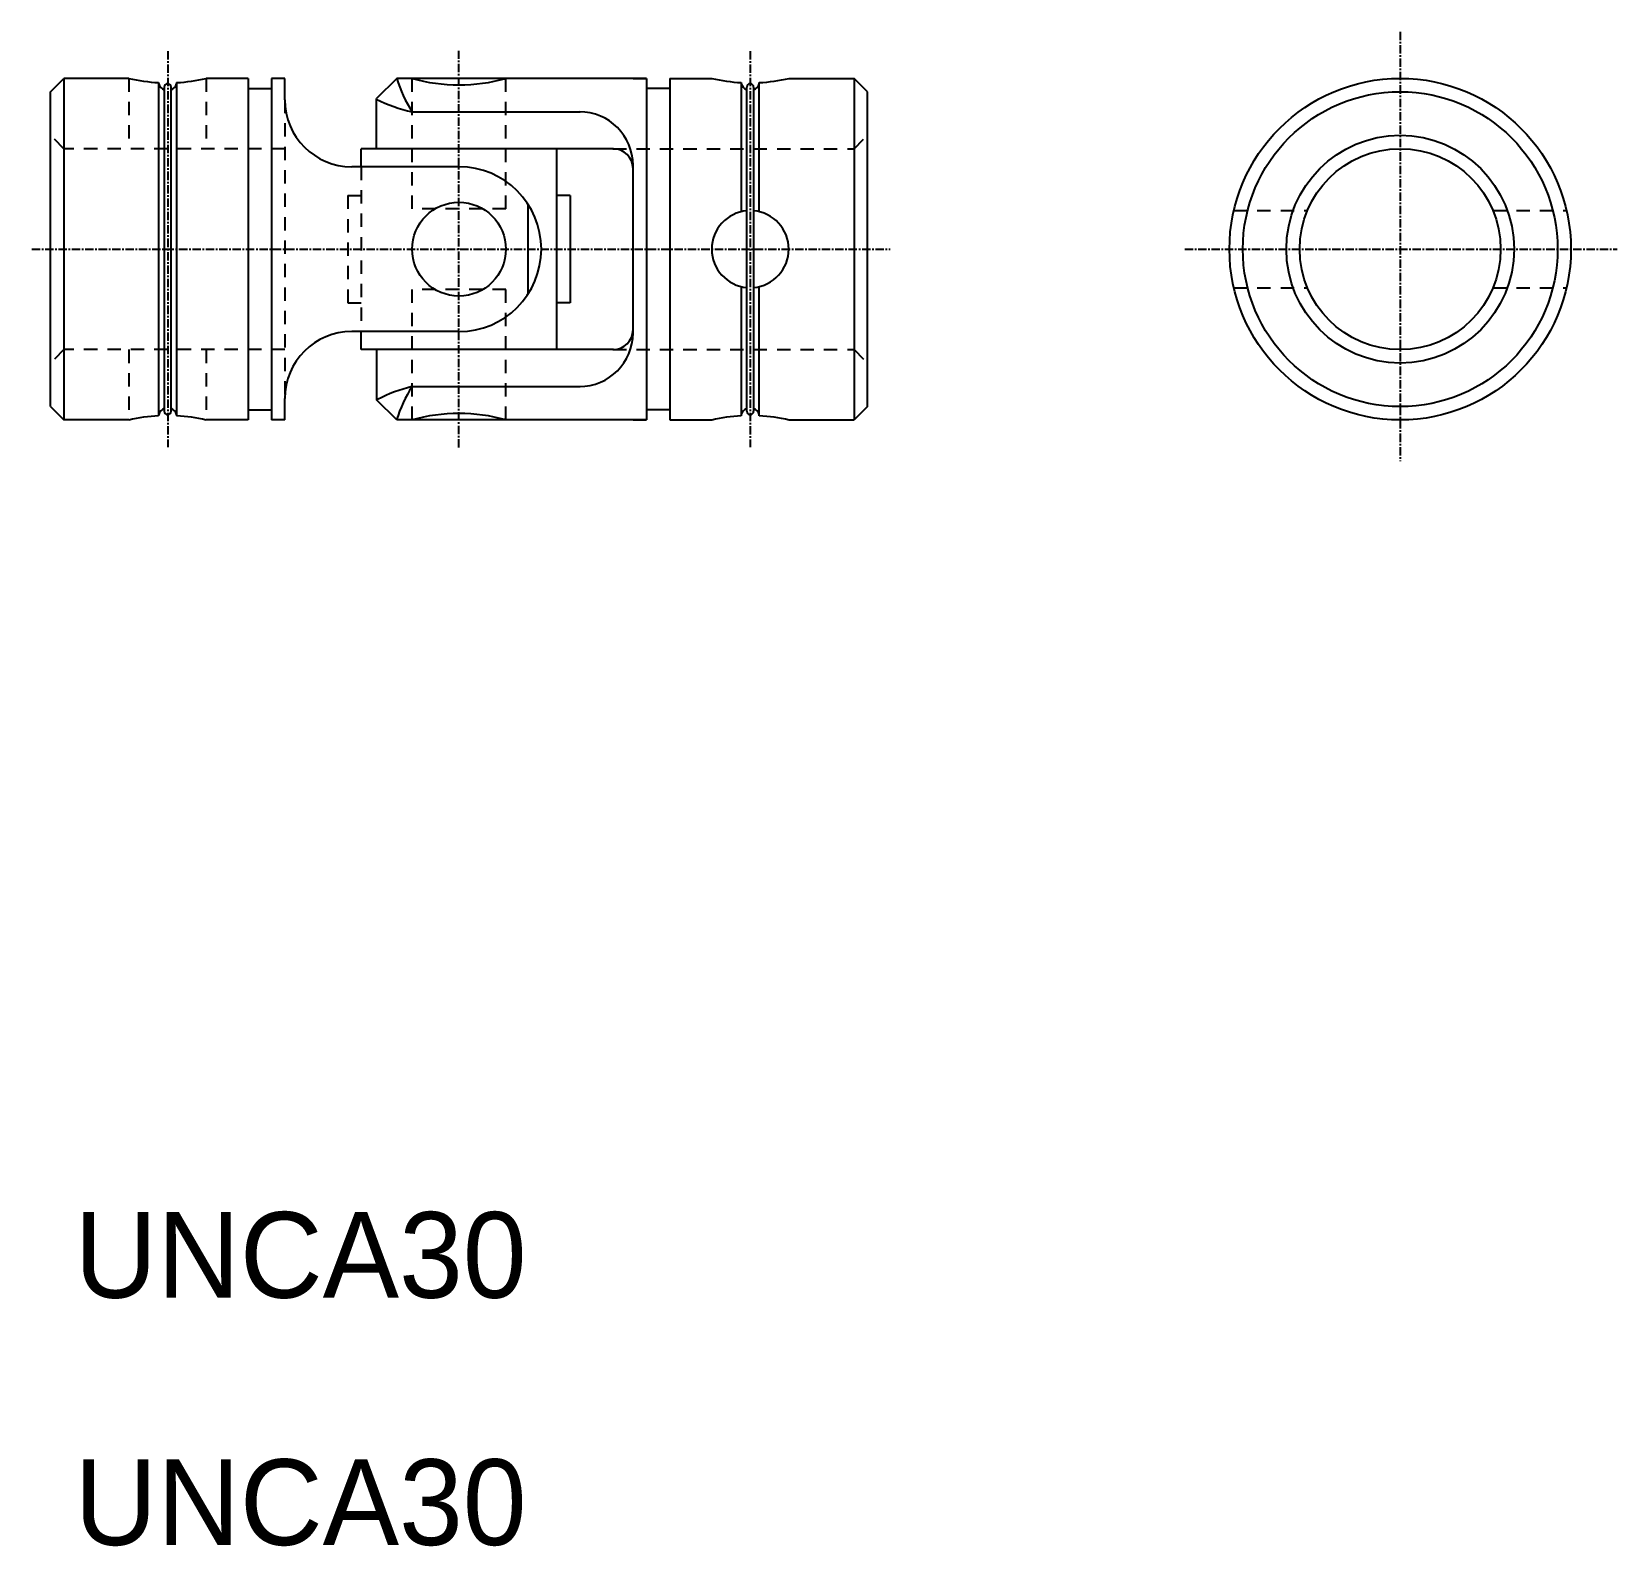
# Model space of a CAD drawing. Extents: x 218 to 455, y 91 to 318.
import ezdxf

# ---------------------------------------------------------------- set-up
doc = ezdxf.new("R2010")
doc.units = 0
doc.linetypes.add('CENTER', pattern=[2, 1.25, -0.25, 0.25, -0.25])
doc.linetypes.add('DASHED', pattern=[3.5, 2, -1.5])
doc.layers.get('0').update_dxf_attribs({"linetype": 'CONTINUOUS'})
doc.layers.add('CENTER', color=1, linetype='CENTER')

msp = doc.modelspace()

# ---------------------------------------------------------------- linework, layer by layer
for p, q in [((220.82, 308.63), (222.82, 310.63)), ((222.82, 310.63), (222.82, 259.63)), ((232.52, 310.63), (222.82, 310.63)), ((250.32, 310.63), (244.07, 310.63)), ((250.32, 310.63), (250.32, 259.63)), ((253.82, 310.63), (253.82, 259.63)), ((255.82, 310.63), (253.82, 310.63)), ((255.82, 307.43), (255.82, 310.63)), ((272.52, 310.63), (269.52, 307.63)), ((309.82, 310.63), (272.52, 310.63)), ((307.82, 310.63), (309.82, 310.63)), ((309.82, 310.63), (309.82, 259.63)), ((313.32, 310.63), (313.32, 259.63)), ((313.32, 310.63), (319.57, 310.63)), ((331.11, 310.63), (340.82, 310.63)), ((340.82, 310.63), (340.82, 259.63)), ((342.82, 308.63), (340.82, 310.63)), ((220.82, 261.63), (220.82, 308.63)), ((236.98, 260.26), (236.98, 309.99)), ((239.66, 310), (239.66, 260.26)), ((250.32, 309.13), (253.82, 309.13)), ((313.32, 309.13), (309.82, 309.13)), ((323.98, 310), (323.98, 290.72)), ((326.66, 290.72), (326.66, 309.99)), ((342.82, 261.63), (342.82, 308.63)), ((269.52, 300.13), (269.52, 307.63)), ((274.81, 305.63), (299.9, 305.63)), ((304.9, 300.13), (267.22, 300.13)), ((267.22, 297.44), (267.22, 300.13)), ((296.42, 270.13), (296.42, 300.13)), ((281.82, 297.43), (265.82, 297.43)), ((307.82, 272.63), (307.82, 297.63)), ((292.12, 291.85), (292.12, 278.4)), ((298.42, 293.13), (296.42, 293.13)), ((298.42, 293.13), (298.42, 277.13)), ((220.82, 285.13), (220.82, 285.13)), ((323.98, 279.54), (323.98, 260.26)), ((326.66, 260.26), (326.66, 279.54)), ((298.42, 277.13), (296.42, 277.13)), ((220.82, 273.38), (220.82, 273.38)), ((281.82, 272.83), (265.82, 272.83)), ((267.22, 270.13), (267.22, 272.81)), ((304.9, 270.13), (267.22, 270.13)), ((269.52, 270.13), (269.52, 262.63)), ((274.81, 264.63), (299.9, 264.63)), ((220.82, 261.63), (222.82, 259.63)), ((250.32, 261.13), (253.82, 261.13)), ((255.82, 259.63), (255.82, 262.83)), ((272.52, 259.63), (269.52, 262.63)), ((313.32, 261.13), (309.82, 261.13)), ((342.82, 261.63), (340.82, 259.63)), ((232.52, 259.63), (222.82, 259.63)), ((250.32, 259.63), (244.07, 259.63)), ((255.82, 259.63), (253.82, 259.63)), ((309.82, 259.63), (272.52, 259.63)), ((307.82, 259.63), (309.82, 259.63)), ((313.32, 259.63), (319.57, 259.63)), ((331.11, 259.63), (340.82, 259.63))]:
    msp.add_line(p, q)
at = {"color": 3, "linetype": 'DASHED'}
for p, q in [((232.52, 310.63), (232.52, 300.13)), ((244.07, 310.63), (244.07, 300.13)), ((274.82, 291.13), (274.82, 310.63)), ((288.82, 291.13), (288.82, 310.63)), ((255.82, 307.43), (255.82, 262.83)), ((222.82, 300.13), (220.82, 302.13)), ((340.82, 300.13), (342.82, 302.13)), ((255.82, 300.13), (222.82, 300.13)), ((304.82, 300.13), (340.82, 300.13)), ((267.22, 297.44), (267.22, 272.83)), ((265.22, 293.13), (265.22, 277.13)), ((265.22, 293.13), (267.22, 293.13)), ((288.82, 291.13), (274.82, 291.13)), ((397.53, 290.88), (408.52, 290.88)), ((436.23, 290.88), (447.22, 290.88)), ((265.22, 277.13), (267.22, 277.13)), ((274.82, 259.63), (274.82, 279.13)), ((288.82, 279.13), (274.82, 279.13)), ((288.82, 259.63), (288.82, 279.13)), ((397.53, 279.38), (408.52, 279.38)), ((436.23, 279.38), (447.22, 279.38)), ((222.82, 270.13), (220.82, 268.13)), ((255.82, 270.13), (222.82, 270.13)), ((232.52, 270.13), (232.52, 259.63)), ((244.07, 270.13), (244.07, 259.63)), ((304.82, 270.13), (340.82, 270.13)), ((340.82, 270.13), (342.82, 268.13))]:
    msp.add_line(p, q, dxfattribs=at)
at = {"linetype": 'CONTINUOUS'}
for p, q in [((237.82, 309.33), (237.82, 260.93)), ((238.82, 260.93), (238.82, 309.33)), ((324.82, 260.93), (324.82, 309.33)), ((325.82, 309.33), (325.82, 260.93))]:
    msp.add_line(p, q, dxfattribs=at)
for centre, radius in [((422.38, 285.13), 25.5), ((422.38, 285.13), 23.5), ((422.38, 285.13), 17), ((422.38, 285.13), 15), ((281.82, 285.13), 7)]:
    msp.add_circle(centre, radius)
for centre, radius, start, end in [((238.29, 335.26), 25.3, 256.812, 267.0121), ((238.29, 335.26), 25.3, 273.091, 283.1879), ((291.67, 316.4), 20, 196.7742, 212.6003), ((281.82, 335.15), 25.5, 254.0672, 285.9328), ((325.34, 335.26), 25.3, 256.812, 266.909), ((325.34, 335.26), 25.3, 272.9879, 283.1879), ((238.32, 310.23), 1.4, 196.6016, 249.0752), ((238.32, 309.33), 0.5, 0, 180), ((238.32, 310.23), 1.4, 290.9248, 343.3984), ((325.32, 310.23), 1.4, 196.6016, 247.9065), ((325.32, 309.33), 0.5, 0, 180), ((325.32, 310.23), 1.4, 290.9248, 343.3984), ((265.82, 307.43), 10, 180, 270), ((280.48, 330.49), 25.5, 244.3798, 257.1678), ((299.82, 297.63), 8, 0, 90), ((304.82, 297.13), 3, 0, 90), ((281.82, 285.13), 12.3, 270, 90), ((325.32, 285.13), 5.75, 94.9885, 265.0115), ((325.32, 285.13), 5.75, 274.9885, 85.0115), ((265.82, 262.83), 10, 90, 180), ((299.82, 272.63), 8, 270, 0), ((304.82, 273.13), 3, 270, 0), ((281.11, 239.92), 25.5, 104.323, 116.6626), ((291.66, 253.85), 20, 147.3891, 163.206), ((238.32, 260.03), 1.4, 110.9248, 163.3985), ((238.32, 260.93), 0.5, 180, 0), ((238.32, 260.03), 1.4, 16.6015, 69.0752), ((281.82, 235.11), 25.5, 74.0672, 105.9328), ((325.32, 260.03), 1.4, 110.9248, 163.3985), ((325.32, 260.93), 0.5, 180, 0), ((325.32, 260.03), 1.4, 16.6016, 69.0752), ((238.29, 234.99), 25.3, 92.9879, 103.188), ((238.29, 234.99), 25.3, 76.8121, 86.909), ((325.34, 234.99), 25.3, 93.091, 103.188), ((325.34, 234.99), 25.3, 76.8121, 87.0121)]:
    msp.add_arc(centre, radius, start, end)
at = {"layer": 'CENTER', "color": 1, "linetype": 'CENTER'}
for p, q in [((422.38, 317.59), (422.38, 253.48)), ((238.32, 314.7), (238.32, 255.55)), ((281.82, 255.53), (281.82, 314.73)), ((325.32, 314.7), (325.32, 255.55)), ((218.01, 285.13), (346.23, 285.13)), ((390.2, 285.13), (454.8, 285.13))]:
    msp.add_line(p, q, dxfattribs=at)

# ---------------------------------------------------------------- texts
for p in [(224.38, 128.59), (224.38, 91.68)]:
    msp.add_text('UNCA30', height=12.8).set_placement(p)

doc.saveas('drawing.dxf')
